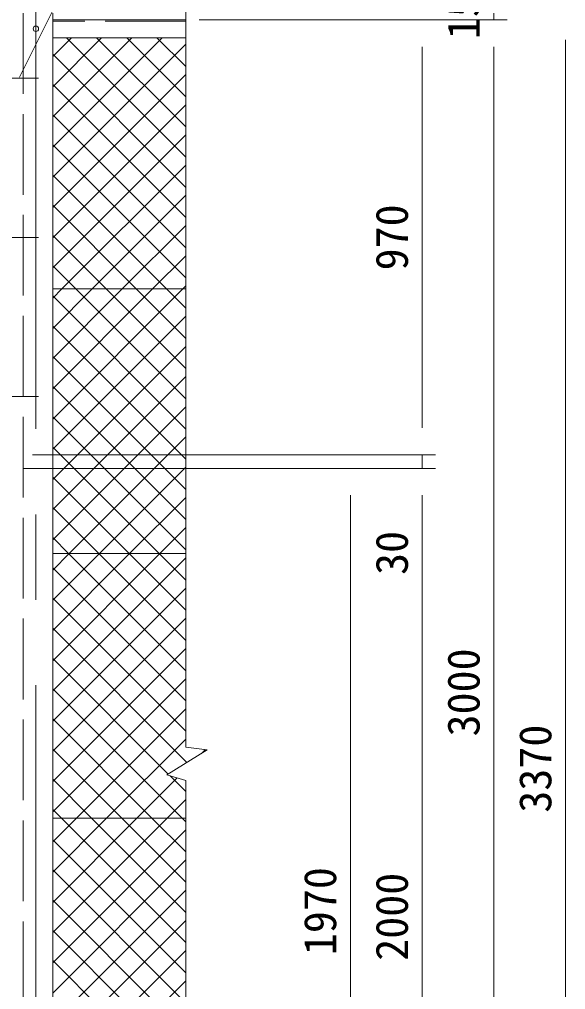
# Model space of a CAD drawing. Units: millimetres, scale not verified. Extents: x -6300 to 6300, y -4455 to 4455.
# Drawn here: x -2362 to -1144, y 471 to 2634 of the extents above; entities that cross this region are included whole.
import ezdxf
from ezdxf.enums import TextEntityAlignment as Align

# ---------------------------------------------------------------- set-up
doc = ezdxf.new("R2010")
doc.units = ezdxf.units.MM
doc.header["$LTSCALE"] = 30
doc.linetypes.add('DASHED', pattern=[7.5, 6, -1.5])
doc.linetypes.add('USER1', pattern=[50.8, 31.75, -6.35, 6.35, -6.35])
for name, color, linetype, lineweight in [('0-2_D-BMK', 2, 'USER1', 13), ('0-3_D-STR3', 3, 'Continuous', 13), ('0-4_D-STR1', 1, 'Continuous', 18), ('0-5_D-STR-DIM', 7, 'Continuous', 9), ('0-9_BUHIN', 3, 'Continuous', 18), ('0-C_D-STR-TXT', 7, 'Continuous', 9)]:
    doc.layers.add(name, color=color, linetype=linetype, lineweight=lineweight)
doc.styles.add('ＭＳ ゴシック', font='')
doc.styles.get('ＭＳ ゴシック').set_extended_font_data('MS Gothic')

msp = doc.modelspace()

# ---------------------------------------------------------------- linework, layer by layer
at = {"layer": '0-2_D-BMK'}
for p, q in [((-2325.58, 2673.7), (-2325.58, -744.72)), ((-2429.94, 2503.41), (-2320.03, 2503.41)), ((-2429.94, 2148.41), (-2320.03, 2148.41)), ((-2429.94, 1793.41), (-2320.03, 1793.41))]:
    msp.add_line(p, q, dxfattribs=at)
at = {"layer": '0-3_D-STR3'}
for p, q in [((-2288.08, 2551.63), (-2246.3, 2593.41)), ((-2288.08, 2484.28), (-2178.95, 2593.41)), ((-2288.08, 2416.93), (-2111.6, 2593.41)), ((-2288.08, 2349.58), (-2044.25, 2593.41)), ((-2288.08, 2282.23), (-1991.4, 2578.9)), ((-1991.4, 2327.24), (-2257.57, 2593.41)), ((-1991.4, 2394.6), (-2190.22, 2593.41)), ((-1991.4, 2461.95), (-2122.87, 2593.41)), ((-1991.4, 2529.3), (-2055.51, 2593.41)), ((-1991.4, 2259.89), (-2288.08, 2556.56)), ((-2288.08, 2214.87), (-1991.4, 2511.55)), ((-1991.4, 2192.54), (-2288.08, 2489.21)), ((-2288.08, 2147.52), (-1991.4, 2444.19)), ((-1991.4, 2125.19), (-2288.08, 2421.86)), ((-2288.08, 2080.17), (-1991.4, 2376.84)), ((-1991.4, 2057.84), (-2288.08, 2354.51)), ((-2034.33, 2033.41), (-2288.08, 2287.16)), ((-2200.13, 2033.41), (-1991.4, 2242.14)), ((-2101.68, 2033.41), (-2288.08, 2219.8)), ((-2132.78, 2033.41), (-1991.4, 2174.79)), ((-2169.03, 2033.41), (-2288.08, 2152.45)), ((-2065.43, 2033.41), (-1991.4, 2107.43)), ((-2236.38, 2033.41), (-2288.08, 2085.1)), ((-2288.08, 1945.47), (-2200.13, 2033.41)), ((-2288.08, 1878.11), (-2132.78, 2033.41)), ((-2288.08, 1810.76), (-2065.43, 2033.41)), ((-2288.08, 1743.41), (-1998.08, 2033.41)), ((-1991.4, 2033.41), (-2288.08, 2033.41)), ((-1991.4, 1788.43), (-2236.38, 2033.41)), ((-1991.4, 1855.78), (-2169.03, 2033.41)), ((-1991.4, 1923.13), (-2101.68, 2033.41)), ((-1991.4, 1990.48), (-2034.33, 2033.41)), ((-1998.08, 2033.41), (-1991.4, 2040.08)), ((-1991.4, 1721.08), (-2288.08, 2017.75)), ((-2288.08, 1676.06), (-1991.4, 1972.73)), ((-1991.4, 1653.73), (-2288.08, 1950.4)), ((-2288.08, 1608.71), (-1991.4, 1905.38)), ((-1991.4, 1586.37), (-2288.08, 1883.05)), ((-2288.08, 1541.35), (-1991.4, 1838.03)), ((-1991.4, 1519.02), (-2288.08, 1815.69)), ((-2288.08, 1474), (-1991.4, 1770.67)), ((-1991.4, 1451.67), (-2288.08, 1748.34)), ((-2050.5, 1443.41), (-2288.08, 1680.99)), ((-2183.97, 1443.41), (-1991.4, 1635.97)), ((-2117.85, 1443.41), (-2288.08, 1613.64)), ((-2116.61, 1443.41), (-1991.4, 1568.62)), ((-2185.2, 1443.41), (-2288.08, 1546.29)), ((-2049.26, 1443.41), (-1991.4, 1501.27)), ((-2252.55, 1443.41), (-2288.08, 1478.93)), ((-2288.08, 1339.3), (-2183.97, 1443.41)), ((-2288.08, 1271.95), (-2116.61, 1443.41)), ((-2288.08, 1204.6), (-2049.26, 1443.41)), ((-1991.4, 1443.41), (-2288.08, 1443.41)), ((-2288.08, 1137.24), (-1991.4, 1433.92)), ((-1991.4, 1182.26), (-2252.55, 1443.41)), ((-1991.4, 1249.61), (-2185.2, 1443.41)), ((-1991.4, 1316.97), (-2117.85, 1443.41)), ((-1991.4, 1384.32), (-2050.5, 1443.41)), ((-1991.4, 1114.91), (-2288.08, 1411.58)), ((-2288.08, 1069.89), (-1991.4, 1366.56)), ((-1991.4, 1047.56), (-2288.08, 1344.23)), ((-2288.08, 1002.54), (-1991.4, 1299.21)), ((-1988.75, 977.55), (-2288.08, 1276.88)), ((-2288.08, 935.19), (-1991.4, 1231.86)), ((-2030.31, 951.76), (-2288.08, 1209.53)), ((-2288.08, 867.84), (-1991.4, 1164.51)), ((-1999.31, 853.41), (-2288.08, 1142.17)), ((-2235.15, 853.41), (-1991.4, 1097.16)), ((-2066.66, 853.41), (-2288.08, 1074.82)), ((-2167.8, 853.41), (-1991.4, 1029.8)), ((-2134.01, 853.41), (-2288.08, 1007.47)), ((-1955.96, 997.89), (-1947.79, 1006.06)), ((-1947.19, 1003.34), (-1950.25, 1006.4)), ((-2201.37, 853.41), (-2288.08, 940.12)), ((-1991.4, 912.85), (-2026.27, 947.72)), ((-2288.08, 800.48), (-2235.15, 853.41)), ((-2288.08, 733.13), (-2167.8, 853.41)), ((-1991.4, 853.41), (-2288.08, 853.41)), ((-1991.4, 643.45), (-2201.37, 853.41)), ((-1991.4, 710.8), (-2134.01, 853.41)), ((-1991.4, 778.15), (-2066.66, 853.41)), ((-1991.4, 845.5), (-1999.31, 853.41)), ((-2288.08, 531.08), (-1991.4, 827.75)), ((-1991.4, 508.74), (-2288.08, 805.41)), ((-2288.08, 463.72), (-1991.4, 760.4)), ((-1991.4, 441.39), (-2288.08, 738.06)), ((-2288.08, 396.37), (-1991.4, 693.04)), ((-1991.4, 374.04), (-2288.08, 670.71)), ((-2288.08, 329.02), (-1991.4, 625.69)), ((-1991.4, 306.69), (-2288.08, 603.36)), ((-2286.34, 263.41), (-1991.4, 558.34)), ((-2015.48, 263.41), (-2288.08, 536.01)), ((-2218.98, 263.41), (-1991.4, 490.99))]:
    msp.add_line(p, q, dxfattribs=at)
for points in [[(-2288.08, 2012.82), (-2267.49, 2033.41), (-1991.4, 2309.49)], [(-2288.08, 1406.65), (-2251.32, 1443.41), (-1991.4, 1703.32)], [(-2288.08, 665.78), (-2100.45, 853.41), (-2010.6, 943.25)], [(-2288.08, 598.43), (-2033.1, 853.41), (-1991.4, 895.1)], [(-1991.4, 576.09), (-2268.72, 853.41), (-2288.08, 872.77)]]:
    msp.add_lwpolyline(points, dxfattribs=at)
at = {"layer": '0-4_D-STR1', "linetype": 'DASHED'}
for p, q in [((-2354.08, 2648.41), (-2354.08, -721.59)), ((-1991.4, 2630.41), (-2288.08, 2630.41))]:
    msp.add_line(p, q, dxfattribs=at)
at = {"layer": '0-4_D-STR1'}
for p, q in [((-2288.08, 2648.41), (-2288.08, -721.59)), ((-1991.4, 2633.41), (-2288.08, 2633.41)), ((-1991.4, 2593.41), (-2288.08, 2593.41))]:
    msp.add_line(p, q, dxfattribs=at)
at = {"layer": '0-5_D-STR-DIM'}
for p, q in [((-1991.4, 1012.13), (-1991.4, 2708.88)), ((-1304.02, 2633.41), (-1304.02, 2648.41)), ((-1961.4, 2633.41), (-1274.02, 2633.41)), ((-1961.4, 2633.41), (-1274.02, 2633.41)), ((-1961.4, 2633.41), (-1434.02, 2633.41)), ((-1144.02, -661.59), (-1144.02, 2588.41)), ((-1464.02, 1723.41), (-1464.02, 2573.41)), ((-1304.02, -306.59), (-1304.02, 2573.41)), ((-1304.02, 2573.41), (-1304.02, 2513.41)), ((-1464.02, 1723.41), (-1464.02, 1783.41)), ((-2333.08, 1663.41), (-1434.02, 1663.41)), ((-2333.08, 1663.41), (-1434.02, 1663.41)), ((-1464.02, 1663.41), (-1464.02, 1633.41)), ((-2353.08, 1633.41), (-1594.02, 1633.41)), ((-2353.08, 1633.41), (-1434.02, 1633.41)), ((-2353.08, 1633.41), (-1434.02, 1633.41)), ((-1624.02, -276.59), (-1624.02, 1573.41)), ((-1464.02, -306.59), (-1464.02, 1573.41)), ((-1464.02, 1573.41), (-1464.02, 1375.94)), ((-2033.5, 949.78), (-1943.71, 1005.49)), ((-1991.4, 1012.13), (-1943.71, 1005.49)), ((-1991.4, 937.78), (-2033.5, 949.78)), ((-1991.4, -500.38), (-1991.4, 937.78))]:
    msp.add_line(p, q, dxfattribs=at)
at = {"layer": '0-9_BUHIN'}
msp.add_circle((-2325.58, 2613.41), 6, dxfattribs=at)
at = {"layer": '0-C_D-STR-TXT'}
msp.add_lwpolyline([(-1888.29, 2947.92), (-2141.51, 2947.92), (-2362.18, 2505.2)], dxfattribs=at)

# ---------------------------------------------------------------- texts
at = {"layer": '0-5_D-STR-DIM', "style": 'ＭＳ ゴシック'}
for s, p in [('15', (-1314.14, 2590.28)), ('970', (-1474.14, 2074.72)), ('30', (-1474.14, 1395.74)), ('3000', (-1314.14, 1035.72)), ('3370', (-1154.14, 865.72)), ('1970', (-1634.14, 548.06)), ('2000', (-1474.14, 535.53))]:
    msp.add_text(s, height=72.14, rotation=90, dxfattribs=at).set_placement(p, align=Align.BOTTOM_LEFT)

doc.saveas('drawing.dxf')
